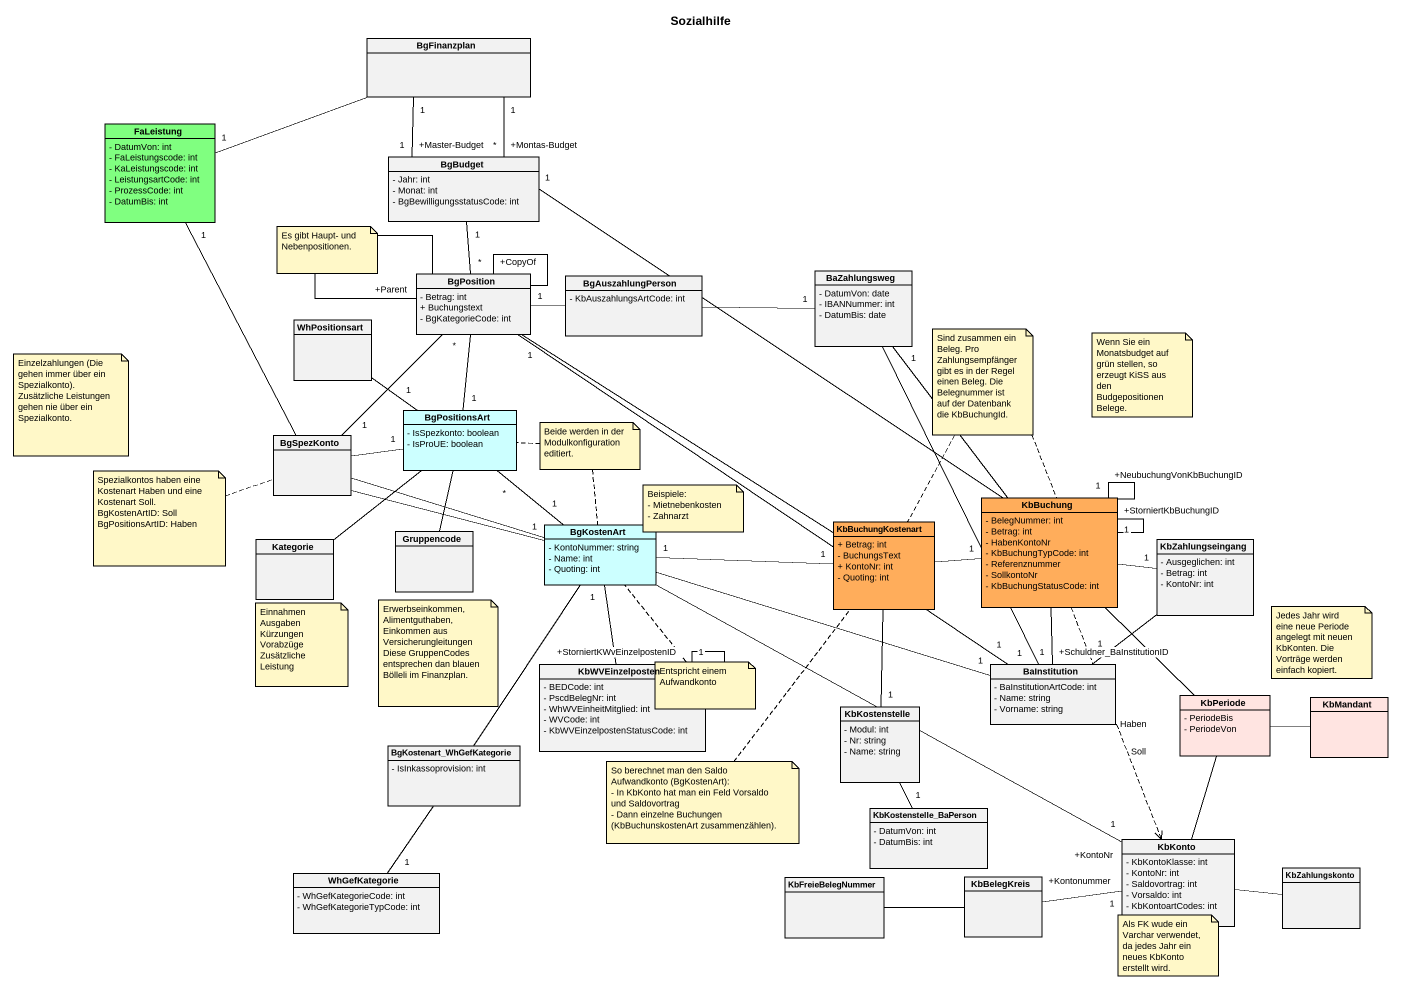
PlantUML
@startuml
title Sozialhilfe
hide circle
hide empty members
skinparam classAttributeIconSize 0
class BgFinanzplan
class FaLeistung #80FF80 {
  - DatumVon: int
  - FaLeistungscode: int
  - KaLeistungscode: int
  - LeistungsartCode: int
  - ProzessCode: int
  - DatumBis: int
}
class BgBudget {
  - Jahr: int
  - Monat: int
  - BgBewilligungsstatusCode: int
}
class BgPosition {
  - Betrag: int
  + Buchungstext
  - BgKategorieCode: int
}
class BgAuszahlungPerson {
  - KbAuszahlungsArtCode: int
}
class BaZahlungsweg {
  - DatumVon: date
  - IBANNummer: int
  - DatumBis: date
}
class WhPositionsart
class BgPositionsArt #CCFFFF {
  - IsSpezkonto: boolean
  - IsProUE: boolean
}
class BgSpezKonto
class BgKostenArt #CCFFFF {
  - KontoNummer: string
  - Name: int
  - Quoting: int
}
class KbBuchungKostenart #FFAD5B {
  + Betrag: int
  - BuchungsText
  + KontoNr: int
  - Quoting: int
}
class KbBuchung #FFAD5B {
  - BelegNummer: int
  - Betrag: int
  - HabenKontoNr
  - KbBuchungTypCode: int
  - Referenznummer
  - SollkontoNr
  - KbBuchungStatusCode: int
}
class Kategorie
class Gruppencode
class KbZahlungseingang {
  - Ausgeglichen: int
  - Betrag: int
  - KontoNr: int
}
class KbWVEinzelposten {
  - BEDCode: int
  - PscdBelegNr: int
  - WhWVEinheitMitglied: int
  - WVCode: int
  - KbWVEinzelpostenStatusCode: int
}
class BaInstitution {
  - BaInstitutionArtCode: int
  - Name: string
  - Vorname: string
}
class KbKostenstelle {
  - Modul: int
  - Nr: string
  - Name: string
}
class KbPeriode #FFE4E1 {
  - PeriodeBis
  - PeriodeVon
}
class KbMandant #FFE4E1
class BgKostenart_WhGefKategorie {
  - IsInkassoprovision: int
}
class KbKostenstelle_BaPerson {
  - DatumVon: int
  - DatumBis: int
}
class KbKonto {
  - KbKontoKlasse: int
  - KontoNr: int
  - Saldovortrag: int
  - Vorsaldo: int
  - KbKontoartCodes: int
}
class WhGefKategorie {
  - WhGefKategorieCode: int
  - WhGefKategorieTypCode: int
}
class KbFreieBelegNummer
class KbBelegKreis
class KbZahlungskonto
BgFinanzplan -left- "1" FaLeistung
BgFinanzplan "1" -- "+Master-Budget\n1" BgBudget
BgFinanzplan "1" -- "+Montas-Budget\n*" BgBudget
BgPosition "*" -up- "1" BgBudget
BgPosition -- "+Parent" BgPosition
BgPosition -- "+CopyOf" BgPosition
BgPosition "1" -right- BgAuszahlungPerson
BgPosition -- "1" BgPositionsArt
BgPosition -- "1" BaInstitution
BgAuszahlungPerson -right- "1" BaZahlungsweg
BaZahlungsweg -- "1" BaInstitution
WhPositionsart -- "1" BgPositionsArt
BgSpezKonto -up- "1" FaLeistung
BgSpezKonto "1" -up- "*" BgPosition
BgSpezKonto -right- "1" BgPositionsArt
BgSpezKonto -right- "1" BgKostenArt
BgSpezKonto -right- "1" BaInstitution
BgKostenArt "1" -up- "*" BgPositionsArt
BgKostenArt "1" -right- "1" KbBuchungKostenart
KbBuchungKostenart -up- "1" BgPosition
KbBuchungKostenart -right- "1" KbBuchung
KbBuchungKostenart -- "1" KbKostenstelle
KbBuchung -up- "1" BgBudget
KbBuchung -up- "1" BaZahlungsweg
KbBuchung -- "+NeubuchungVonKbBuchungID\n1" KbBuchung
KbBuchung -- "+StorniertKbBuchungID\n1" KbBuchung
KbBuchung -- "+Schuldner_BaInstitutionID\n1" BaInstitution
KbBuchung ..> KbKonto : Haben
KbBuchung ..> KbKonto : Soll
Kategorie -up- BgPositionsArt
Gruppencode -up- BgPositionsArt
KbZahlungseingang "1" -left- KbBuchung
KbZahlungseingang -- "1" BaInstitution
KbWVEinzelposten -up- BgKostenArt
KbWVEinzelposten -- "+StorniertKWvEinzelpostenID\n1" KbWVEinzelposten
KbPeriode -up- KbBuchung
KbPeriode -- KbKonto
KbMandant -left- KbPeriode
BgKostenart_WhGefKategorie -up- "1" BgKostenArt
BgKostenart_WhGefKategorie -- "1" WhGefKategorie
KbKostenstelle_BaPerson -up- "1" KbKostenstelle
KbKonto "+KontoNr\n1" -left- BgKostenArt
KbKonto -right- KbZahlungskonto
KbFreieBelegNummer -right- KbBelegKreis
KbBelegKreis -right- "+Kontonummer\n1" KbKonto
note as N1
  Es gibt Haupt- und Nebenpositionen.
end note
note as N2
  Sind zusammen ein Beleg. Pro Zahlungsempfänger gibt es in der Regel einen Beleg. Die Belegnummer ist auf der Datenbank die KbBuchungId.
end note
N2 .. KbBuchung
N2 .. KbBuchungKostenart
note as N3
  Wenn Sie ein Monatsbudget auf grün stellen, so erzeugt KiSS aus den Budgepositionen Belege.
end note
note as N4
  Einzelzahlungen (Die gehen immer über ein Spezialkonto).
  Zusätzliche Leistungen gehen nie über ein Spezialkonto.
end note
note as N5
  Beide werden in der Modulkonfiguration editiert.
end note
N5 .. BgKostenArt
N5 .. BgPositionsArt
note left of BgSpezKonto
  Spezialkontos haben eine Kostenart Haben und eine Kostenart Soll.
  BgKostenArtID: Soll
  BgPositionsArtID: Haben
end note
note as N7
  Beispiele:
  - Mietnebenkosten
  - Zahnarzt
end note
note as N8
  Einnahmen
  Ausgaben
  Kürzungen
  Vorabzüge
  Zusätzliche Leistung
end note
note as N9
  Erwerbseinkommen,
  Alimentguthaben,
  Einkommen aus Versicherungleitungen
  Diese GruppenCodes entsprechen dan blauen Bölleli im Finanzplan.
end note
note as N10
  Jedes Jahr wird eine neue Periode angelegt mit neuen KbKonten. Die Vorträge werden einfach kopiert.
end note
note bottom of BgKostenArt : Entspricht einem Aufwandkonto
note bottom of KbBuchungKostenart
  So berechnet man den Saldo Aufwandkonto (BgKostenArt):
  - In KbKonto hat man ein Feld Vorsaldo und Saldovortrag
  - Dann einzelne Buchungen (KbBuchunskostenArt zusammenzählen).
end note
note bottom of KbKonto : Als FK wude ein Varchar verwendet, da jedes Jahr ein neues KbKonto erstellt wird.
@enduml
